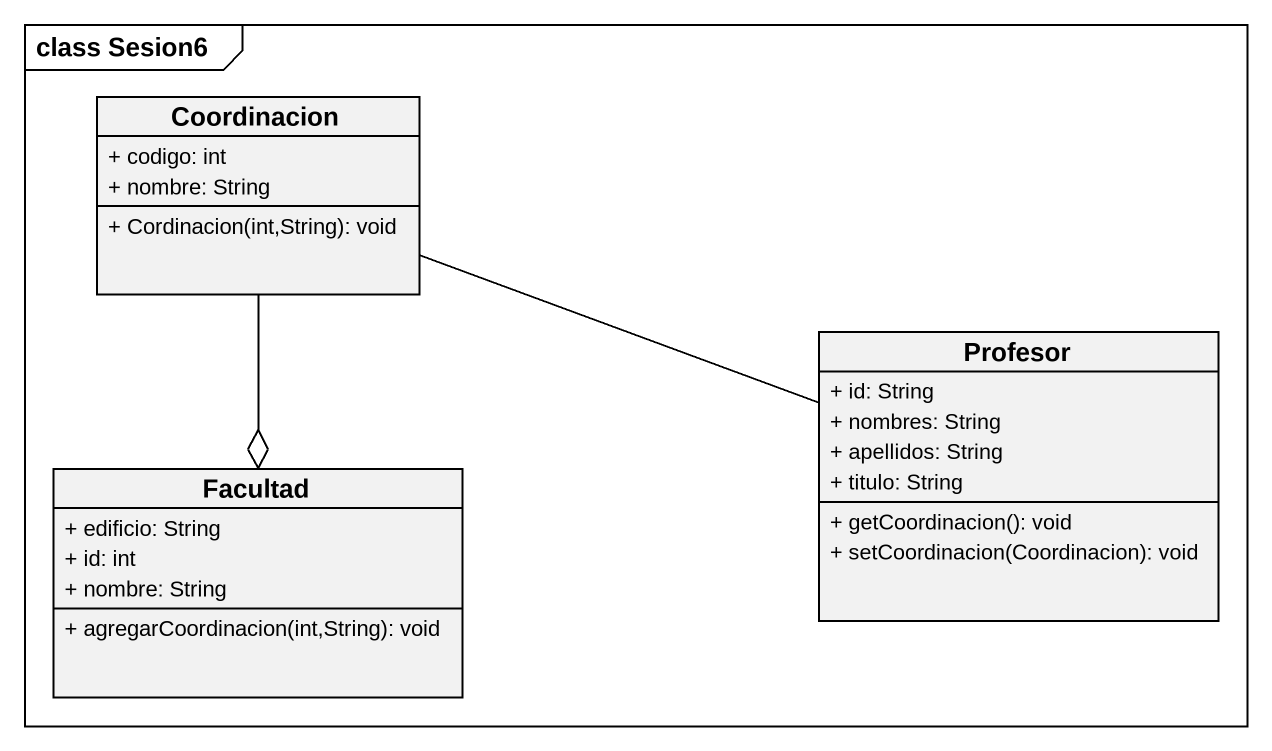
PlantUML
@startuml
mainframe class Sesion6
hide circle
hide empty members
skinparam classAttributeIconSize 0
class Coordinacion {
  + codigo: int
  + nombre: String
  + Cordinacion(int,String): void
}
class Profesor {
  + id: String
  + nombres: String
  + apellidos: String
  + titulo: String
  + getCoordinacion(): void
  + setCoordinacion(Coordinacion): void
}
class Facultad {
  + edificio: String
  + id: int
  + nombre: String
  + agregarCoordinacion(int,String): void
}
Coordinacion -right- Profesor
Coordinacion --o Facultad
@enduml
